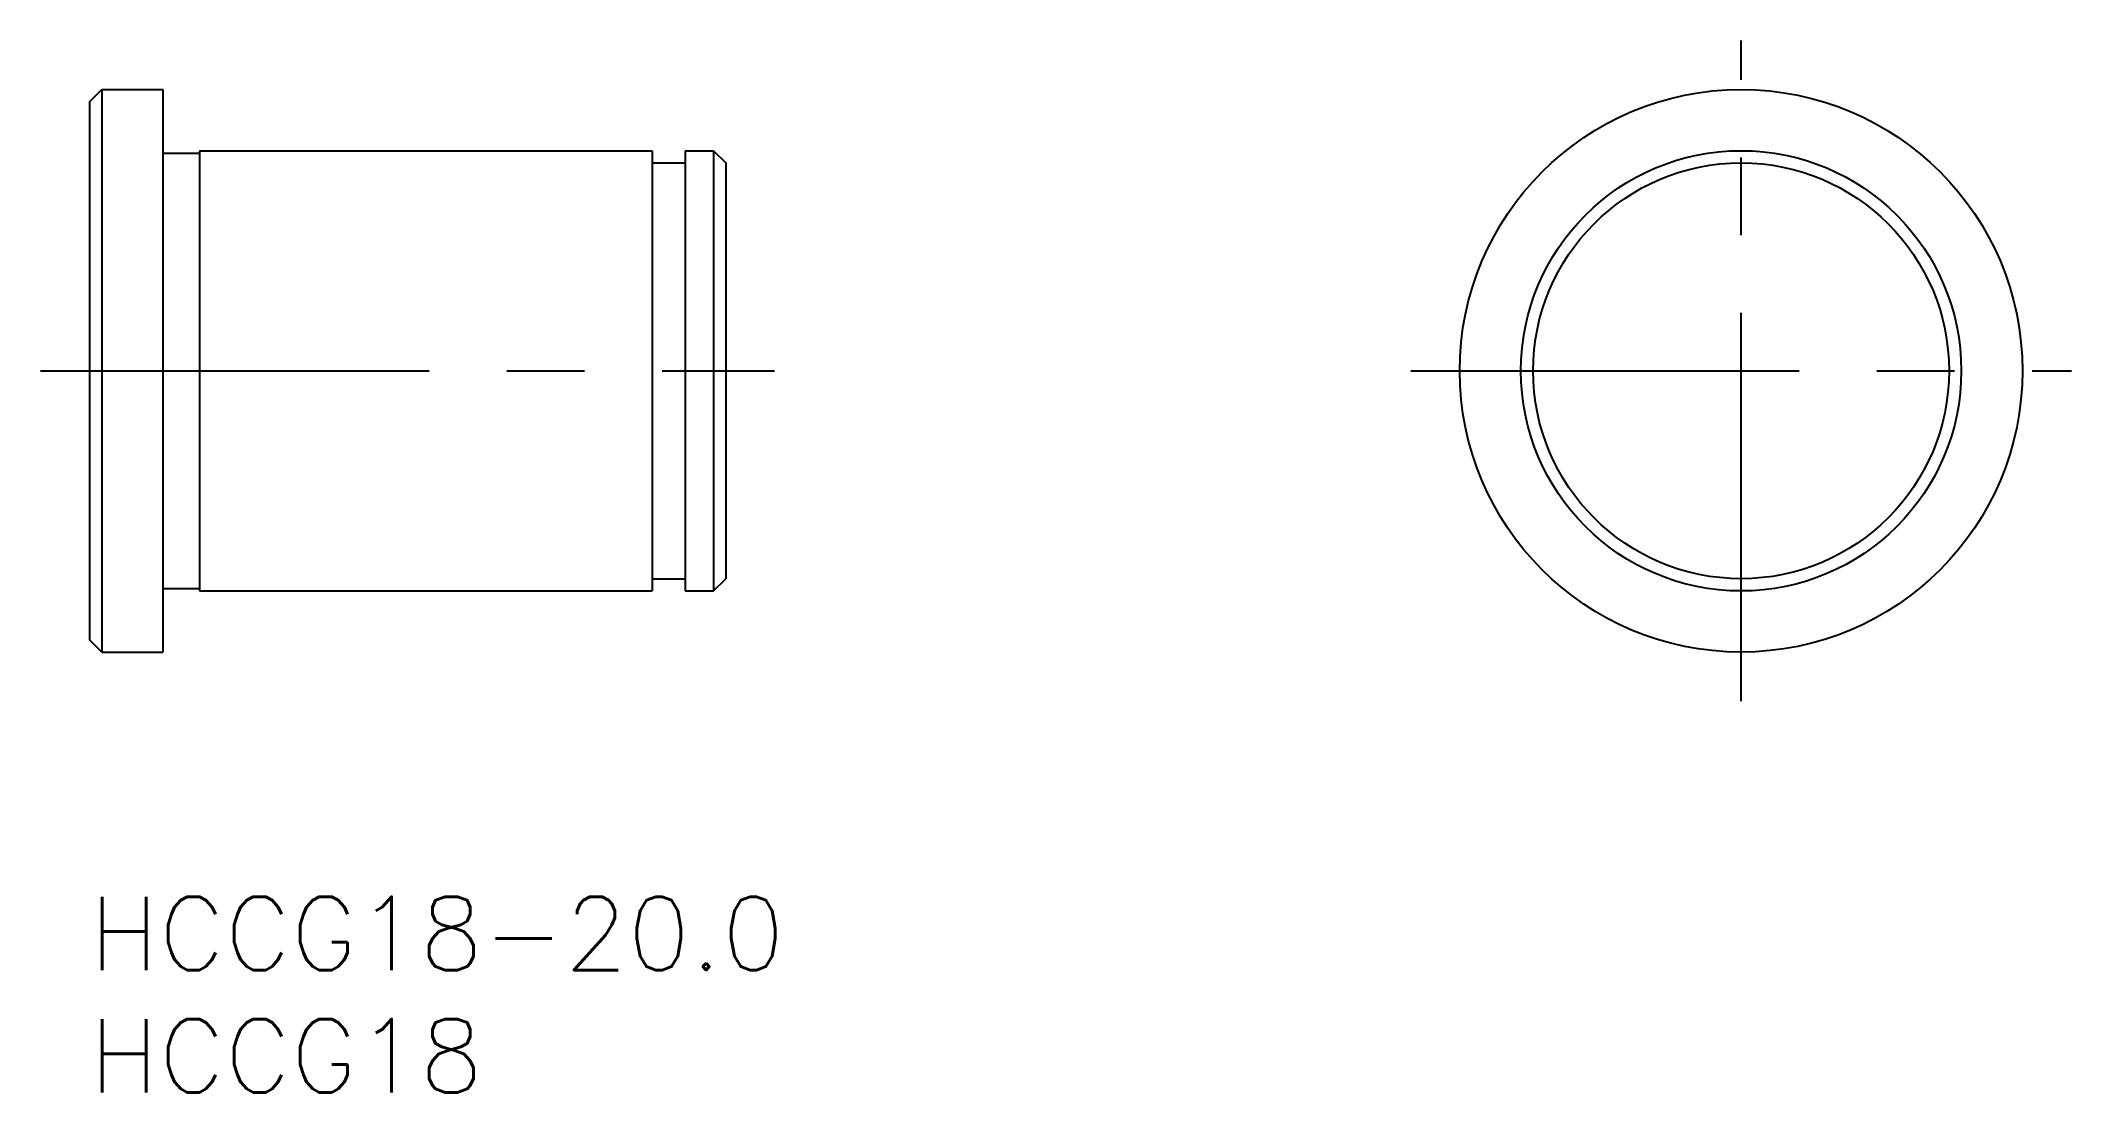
# Model space of a CAD drawing. Extents: x -2 to 81, y -8 to 35.
import ezdxf

# ---------------------------------------------------------------- set-up
doc = ezdxf.new("R2010")
doc.units = 0
doc.header["$LTSCALE"] = 0.5
doc.linetypes.add('CENTER', pattern=[50.8, 31.75, -6.35, 6.35, -6.35])
for name, color, linetype in [('MSM_CENTER', 1, 'CENTER'), ('MSM_CONTINUOUS', 7, 'CONTINUOUS'), ('MSM_PART_NUMBER', 7, 'CONTINUOUS')]:
    doc.layers.add(name, color=color, linetype=linetype)
doc.styles.get("Standard").update_dxf_attribs({"font": 'txt.shx', "height": 3, "bigfont": 'bigfont.shx'})

# ---------------------------------------------------------------- blocks, each defined once
blk = doc.blocks.new('*U3')
at = {"layer": 'MSM_PART_NUMBER'}
blk.add_text('HCCG18-20.0', height=3, dxfattribs=at).set_placement((0, -3))
blk = doc.blocks.new('*U4')
at = {"layer": 'MSM_PART_NUMBER'}
blk.add_text('HCCG18', height=3, dxfattribs=at).set_placement((0, -8))

msp = doc.modelspace()

# ---------------------------------------------------------------- linework, layer by layer
at = {"layer": 'MSM_CENTER'}
for p, q in [((67.5, 8), (67.5, 35)), ((-2, 21.5), (28, 21.5)), ((54, 21.5), (81, 21.5))]:
    msp.add_line(p, q, dxfattribs=at)
at = {"layer": 'MSM_CONTINUOUS'}
for p, q in [((0, 32.5), (0.5, 33)), ((0, 32.5), (0, 10.5)), ((0.5, 33), (0.5, 10)), ((0.5, 33), (3, 33)), ((3, 33), (3, 10)), ((3, 30.4), (4.5, 30.4)), ((4.5, 30.5), (23, 30.5)), ((4.5, 30.5), (4.5, 12.5)), ((23, 30.5), (23, 12.5)), ((23, 30), (24.35, 30)), ((24.35, 30.5), (25, 30.5)), ((24.35, 30.5), (25.5, 30.5)), ((24.35, 30.5), (24.35, 12.5)), ((25.5, 30.5), (25.5, 12.5)), ((25.5, 30.5), (26, 30)), ((26, 30), (26, 13)), ((3, 12.6), (4.5, 12.6)), ((4.5, 12.5), (23, 12.5)), ((23, 13), (24.35, 13)), ((24.35, 12.5), (25, 12.5)), ((24.35, 12.5), (25.5, 12.5)), ((25.5, 12.5), (26, 13)), ((0.5, 10), (0, 10.5)), ((0.5, 10), (3, 10))]:
    msp.add_line(p, q, dxfattribs=at)
for radius in [11.5, 9, 8.5]:
    msp.add_circle((67.5, 21.5), radius, dxfattribs=at)

# ---------------------------------------------------------------- block references
for name in ['*U3', '*U4']:
    msp.add_blockref(name, (0, 0), dxfattribs=at)

doc.saveas('drawing.dxf')
